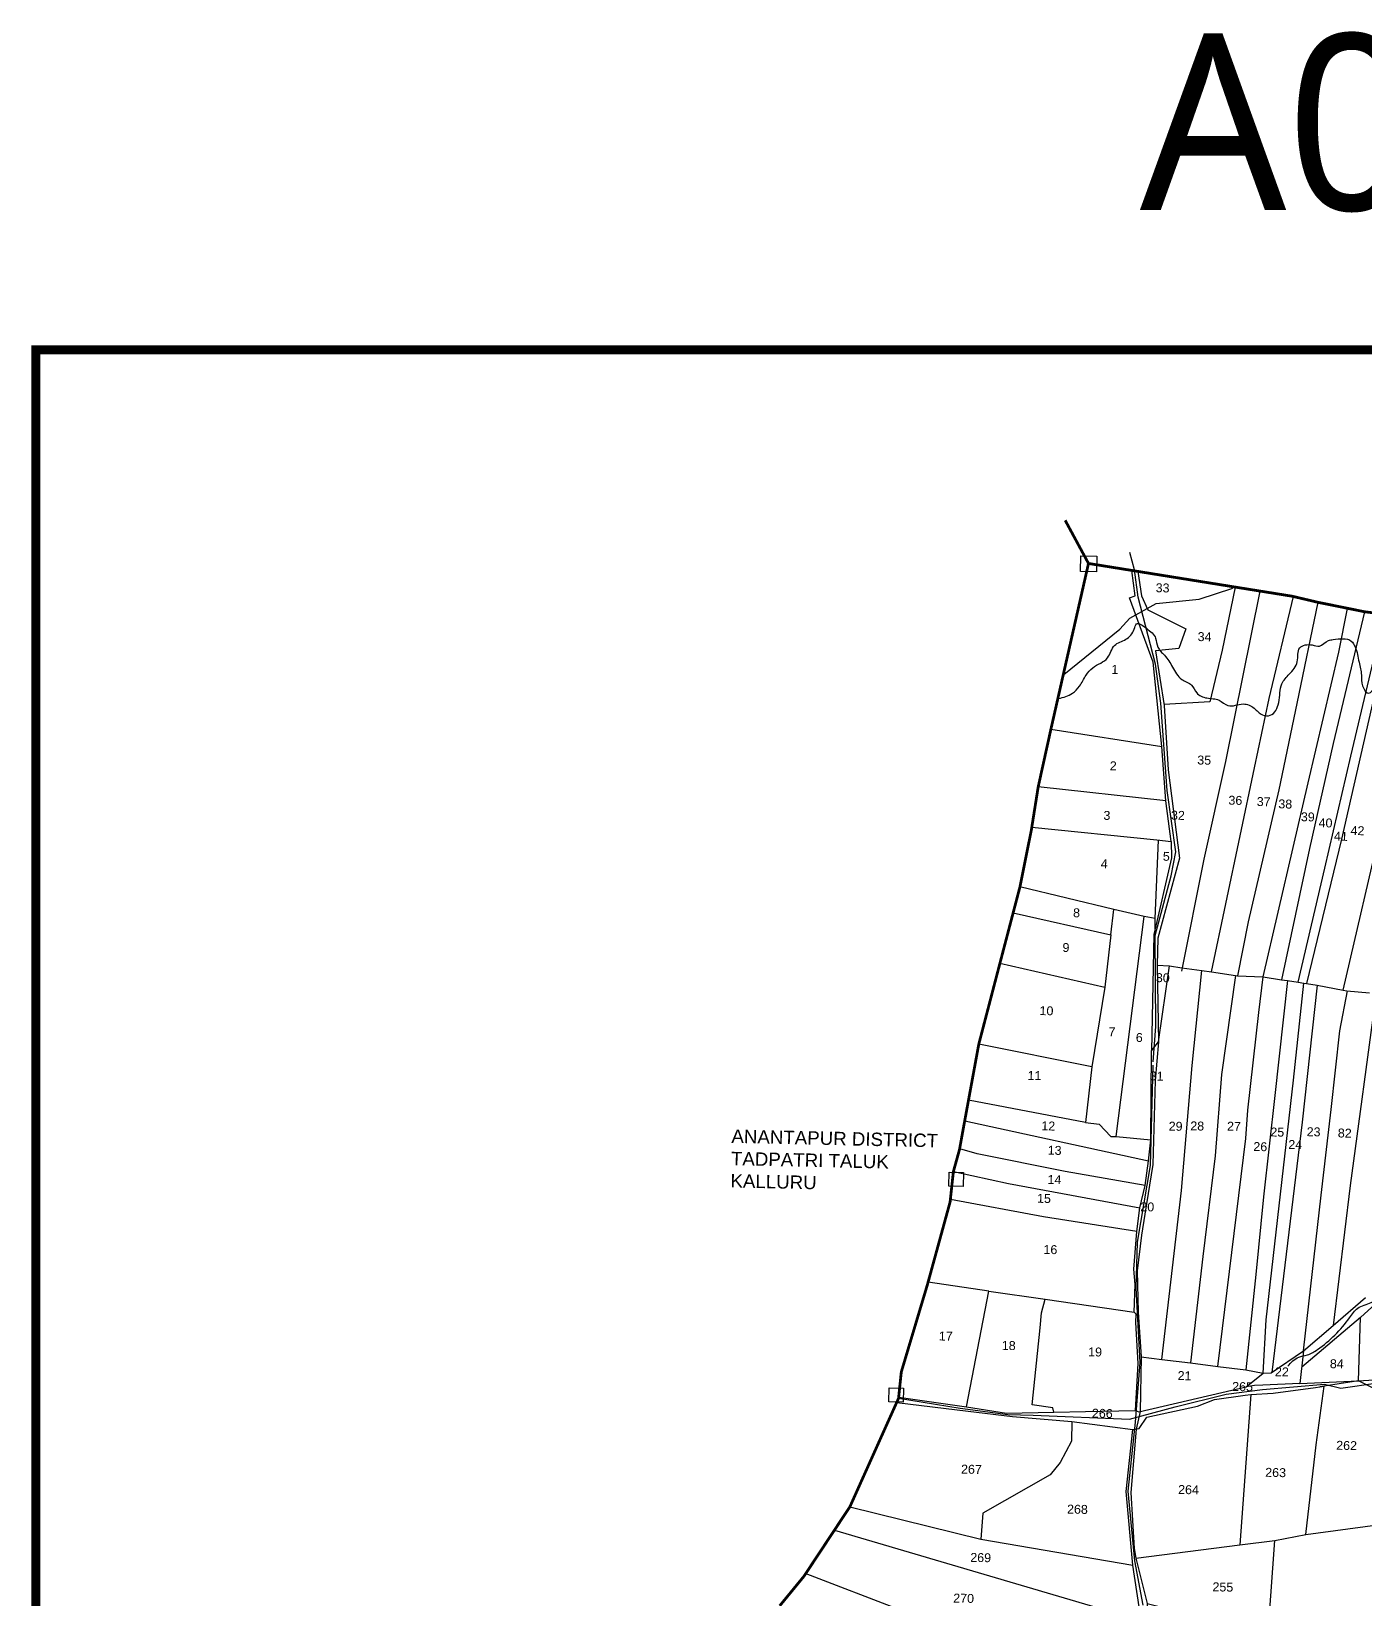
# Model space of a CAD drawing. Header units: inches. Extents: x 184455 to 195646, y 1613050 to 1620483.
# Drawn here: x 184455 to 186846, y 1617672 to 1620483 of the extents above; entities that cross this region are included whole.
import ezdxf
from ezdxf.enums import TextEntityAlignment as Align

# ---------------------------------------------------------------- set-up
doc = ezdxf.new("R2010")
doc.units = ezdxf.units.IN
doc.header["$LTSCALE"] = 15
doc.header["$MEASUREMENT"] = 0
doc.linetypes.add('ACAD_ISO02W100', pattern=[15, 12, -3])
for name, color, linetype in [('BOUNDRY STONES', 240, 'Continuous'), ('CADAS', 1, 'Continuous'), ('PAPER SIZE', 5, 'Continuous'), ('PLOTS', 7, 'Continuous'), ('PLOTS NO', 7, 'Continuous'), ('ROADS', 6, 'ACAD_ISO02W100'), ('STREAMS', 4, 'Continuous'), ('TEXT', 1, 'Continuous'), ('VILLAGE BOUNDRY', 5, 'Continuous')]:
    doc.layers.add(name, color=color, linetype=linetype)
doc.styles.get("Standard").update_dxf_attribs({"font": 'arial.ttf'})
doc.styles.add('TMS', font='trebuc.ttf')

msp = doc.modelspace()

# ---------------------------------------------------------------- linework, layer by layer
at = {"layer": 'BOUNDRY STONES'}
for points in [[(186337, 1619542.3), (186365.6, 1619541.7), (186365, 1619513.4), (186336.4, 1619514)], [(186100.9, 1618437), (186126.6, 1618436.4), (186126, 1618410.9), (186100.3, 1618411.5)], [(185992.8, 1618050), (186018.5, 1618049.5), (186017.9, 1618024), (185992.2, 1618024.5)]]:
    msp.add_lwpolyline(points, close=True, dxfattribs=at)
at = {"layer": 'PAPER SIZE', "color": 5, "const_width": 16}
msp.add_lwpolyline([(184462.7, 1619911.9), (189597.4, 1619911.9), (189597.4, 1613186.5), (184462.7, 1613186.5)], close=True, dxfattribs=at)
at = {"layer": 'PLOTS'}
for points in [[(186498.6, 1619030.1), (186489.2, 1619103.1), (186481.9, 1619200.1), (186466.2, 1619351.6), (186423.8, 1619467), (186434.3, 1619470.8), (186428.4, 1619516.2)], [(186439.2, 1619514.4), (186445.6, 1619470.8), (186456.9, 1619445.5), (186525, 1619411.2), (186512.3, 1619376.3), (186470.9, 1619371.7), (186486.4, 1619273.6), (186493.4, 1619158.4), (186513.5, 1619000.1), (186474.7, 1618856.4), (186473.7, 1618808), (186495.5, 1618806.6)], [(186613.8, 1619486.3), (186590.3, 1619373.1), (186568.4, 1619280.7), (186486.3, 1619275.7)], [(186658, 1619479.2), (186596, 1619173.3), (186557.2, 1618998.5), (186517.4, 1618797.5)], [(186571, 1618795.9), (186648.3, 1619162.2), (186674.5, 1619286.3), (186718, 1619469.4)], [(186762, 1619459), (186724.3, 1619277.4), (186692.1, 1619122.4), (186637.1, 1618886), (186617.8, 1618789.2)], [(186663.5, 1618787.1), (186744.6, 1619135.1), (186799.2, 1619369.3), (186815.2, 1619448.2)], [(186845.3, 1619442.1), (186789.4, 1619205.7), (186747.1, 1619017.1), (186696.5, 1618782)], [(186726.4, 1618777.5), (186774.3, 1618982.3), (186821.2, 1619182.8), (186869.7, 1619390), (186878.6, 1619437.9)], [(186895.9, 1619435.7), (186865.9, 1619303.5), (186804, 1619034), (186741.2, 1618775.2)], [(186807.1, 1618763.4), (186878.3, 1619069.1), (186931.9, 1619308), (186955.6, 1619423.4)], [(186283.1, 1619231.4), (186481.9, 1619200.1)], [(186489.2, 1619103.1), (186260.3, 1619127.9)], [(186248.9, 1619055.6), (186472.8, 1619032.8), (186498.6, 1619030.1), (186499.5, 1619000.4), (186467.8, 1618862.8), (186463.2, 1618654.4), (186476.1, 1618670.4), (186495.5, 1618806.6), (186518.1, 1618803.4), (186553.8, 1618798.3), (186571, 1618795.9), (186614.3, 1618789.7), (186617.8, 1618789.2), (186663.5, 1618787.1), (186696.5, 1618782), (186707.5, 1618780.4), (186726.4, 1618777.5), (186736.6, 1618775.9), (186741.2, 1618775.2), (186760.4, 1618772.3), (186807.1, 1618763.4), (186813.5, 1618762.2), (186854.7, 1618758.4)], [(186470.1, 1618873.1), (186469.9, 1618891.9), (186476, 1619032.4)], [(186469.9, 1618891.9), (186450.1, 1618895.3), (186395.7, 1618908.1), (186227.6, 1618948.6)], [(186215.4, 1618902), (186390.5, 1618862.3), (186395.7, 1618908.1)], [(186400.2, 1618500.8), (186450.1, 1618895.3)], [(186390.5, 1618862.3), (186379.9, 1618768.7), (186356.5, 1618625.8), (186345, 1618525.9), (186369.9, 1618523), (186390.4, 1618500.5), (186400.2, 1618500.8), (186462.2, 1618494.9), (186463.2, 1618654.4)], [(186191.7, 1618811.6), (186379.9, 1618768.7)], [(186473.7, 1618808), (186476.1, 1618670.4), (186470, 1618601.2), (186465.9, 1618450.2), (186451.5, 1618361.2), (186445.4, 1618323.5), (186437.9, 1618259.5), (186439.8, 1618185.5), (186445, 1618105.3), (186442.9, 1618007.1), (186435.8, 1617975.9), (186426.4, 1617862), (186432.3, 1617761.4), (186435.4, 1617744.1), (186455.8, 1617662.8), (186452.4, 1617583.1), (186453.7, 1617504.9), (186442.2, 1617326), (186434, 1617176.3), (186449.7, 1617046.1), (186431.9, 1616933.1), (186430.7, 1616907.2), (186472, 1616699.2)], [(186482.1, 1618100.7), (186517.4, 1618403.7), (186536.5, 1618628), (186553.8, 1618798.3)], [(186614.3, 1618789.7), (186589, 1618612.2), (186577.5, 1618466.2), (186555.3, 1618285.5), (186533.7, 1618094.4)], [(186582.6, 1618088.3), (186632.4, 1618497.3), (186636.4, 1618548.2), (186655.9, 1618722.9), (186663.5, 1618787.1)], [(186707.5, 1618780.4), (186684.5, 1618574.2), (186664.2, 1618392.4), (186650.3, 1618253), (186632.4, 1618082.2)], [(186664, 1618076.1), (186669, 1618171.8), (186718.1, 1618601.7), (186736.6, 1618775.9)], [(186760.4, 1618772.3), (186733.4, 1618526.5), (186700.2, 1618250.3), (186679.4, 1618077.5)], [(186736.1, 1618116), (186767.9, 1618395.4), (186785.4, 1618549.2), (186801.5, 1618690.3), (186815.1, 1618761.9)], [(186865.5, 1618753.5), (186819.9, 1618413), (186789, 1618161.5)], [(186356.5, 1618625.8), (186153.8, 1618666.5)], [(186345, 1618525.9), (186135.3, 1618565.7)], [(186128.6, 1618528.8), (186458.2, 1618457.3)], [(186452, 1618412.9), (186308.5, 1618437.8), (186151.1, 1618469.9), (186119.5, 1618478.6)], [(186171.7, 1618223.5), (186272.9, 1618208.8), (186432.5, 1618185.6), (186434.2, 1618235), (186431.7, 1618262.9), (186436.9, 1618330.1), (186442.8, 1618372.8), (186452, 1618412.9), (186458.2, 1618457.3), (186462.2, 1618494.9)], [(186108.2, 1618437.7), (186206.9, 1618416.3), (186442.8, 1618372.8)], [(186436.9, 1618330.1), (186269.6, 1618356.5), (186102.8, 1618387.9)], [(186838.5, 1618175.8), (186939.2, 1618267.9), (186994.5, 1618281.4), (187060.5, 1618309), (187065, 1618339.6)], [(186132, 1618015.9), (186171.7, 1618223.5), (186062.8, 1618239.3)], [(186010.2, 1618033.2), (186132, 1618015.9), (186203.6, 1618004.6), (186288.2, 1618006.3), (186345, 1618007.4), (186434.8, 1618009.1), (186441, 1618006.7), (186633.2, 1618051.9), (186664, 1618076.1), (186678.1, 1618076.6), (186736.1, 1618116), (186789, 1618161.5), (186847.4, 1618211.9)], [(186288.2, 1618006.3), (186286.7, 1618013.8), (186249.5, 1618019.4), (186263.6, 1618157.5), (186266.4, 1618184.5), (186272.9, 1618208.8)], [(186434.8, 1618009.1), (186439.8, 1618093.2), (186435.5, 1618166.9), (186435.9, 1618181.9), (186432.5, 1618185.6)], [(186729.5, 1618057.5), (186834.7, 1618062.2), (186838.5, 1618175.8), (186732.8, 1618086.7)], [(186445, 1618105.3), (186482.1, 1618100.7), (186533.7, 1618094.4), (186582.6, 1618088.3), (186632.4, 1618082.2), (186664, 1618076.1), (186678.1, 1618076.6)], [(186736.1, 1618116), (186729.5, 1618057.5), (186663.2, 1618054.8), (186648.2, 1618054.2), (186633.2, 1618051.9)], [(186834.7, 1618062.2), (186972, 1618071.6), (187032.1, 1618075.8), (187127.3, 1618076.7), (187231.2, 1618085.2), (187324.8, 1618083.7), (187373.6, 1618072.5), (187419.8, 1618069.3), (187524.4, 1618053.5)], [(186006.6, 1618023.5), (186134.9, 1618007.8), (186214.4, 1617998.3), (186320.8, 1617989.6), (186430.1, 1617975.1), (186441.4, 1617976.6), (186454.9, 1617997), (186545.7, 1618017.1), (186576.6, 1618028.8), (186631.7, 1618036.6), (186641.6, 1618038), (186681.7, 1618040), (186757.3, 1618050.4), (186773.4, 1618052.7)], [(186435.4, 1617744.1), (186621.7, 1617767.9), (186684.7, 1617775.9), (186740, 1617786.8), (186869, 1617804.3), (186878.7, 1617922.8), (187047.9, 1617893.6), (187058.8, 1617997.4), (186890.7, 1618034.3), (186834.7, 1618062.2), (186765.4, 1618051.6)], [(186740, 1617786.8), (186758.7, 1617947.5), (186773.4, 1618052.7)], [(186641.6, 1618038), (186621.7, 1617767.9)], [(186320.8, 1617989.6), (186320.1, 1617954.3), (186299.8, 1617916), (186281.8, 1617894), (186161.3, 1617824.7), (186157.6, 1617778.2)], [(185922.7, 1617836.6), (186157.6, 1617778.2), (186430, 1617731.7), (186417.8, 1617863.6), (186430.1, 1617975.1)], [(185894.9, 1617794.5), (186363.6, 1617656.6), (186445.7, 1617629.5), (186430, 1617731.7)], [(186455.8, 1617662.8), (186667.9, 1617610.2), (186673.9, 1617627.2), (186684.7, 1617775.9)], [(185843.6, 1617717), (186011.4, 1617652.2), (186100.3, 1617625.8), (186134.1, 1617615.8), (186173.4, 1617604.1), (186247.1, 1617570.7), (186313.4, 1617554.8), (186375.8, 1617539.8), (186388.3, 1617591.6), (186445.6, 1617584)]]:
    msp.add_lwpolyline(points, dxfattribs=at)
at = {"layer": 'ROADS'}
for points in [[(186448.7, 1617660.1), (186433.5, 1617739.7), (186421.7, 1617864.3), (186435, 1617988.3), (186442.9, 1618095.5), (186436.1, 1618229), (186438.2, 1618311.1), (186461.8, 1618448.7), (186466.5, 1618634.7), (186471.2, 1618698.3), (186470.3, 1618861.5), (186498.6, 1618968.2), (186506.9, 1619011.5), (186491.6, 1619121.4), (186480.2, 1619278.1), (186470.9, 1619348.3), (186439.5, 1619468), (186432.8, 1619517.3), (186424.7, 1619548.4)], [(186306.5, 1619329.8), (186406.6, 1619410.7), (186424.5, 1619430.6), (186471.9, 1619456.9), (186548.7, 1619464.5), (186609.6, 1619484.5)], [(186009.9, 1618031.1), (186120.6, 1618013.2), (186205.9, 1618002), (186251, 1618001), (186423.8, 1617993.5), (186506.2, 1618015.6), (186597.3, 1618038.4), (186662.5, 1618046.9), (186773.8, 1618056.3), (186802.9, 1618049.3), (186869.1, 1618058.7)]]:
    msp.add_lwpolyline(points, dxfattribs=at)
at = {"layer": 'STREAMS'}
for points in [[(186296.7, 1619286.3), (186321.9, 1619295.8), (186334.4, 1619308.6), (186346.2, 1619328.1), (186358.2, 1619341.7), (186384.8, 1619359.5), (186397.2, 1619381.8), (186417.5, 1619392.7), (186432.4, 1619411), (186436.6, 1619420.2), (186454.3, 1619412.5), (186470.9, 1619394.6), (186474.8, 1619378.8), (186486.7, 1619364), (186501.2, 1619342.8), (186517.9, 1619320.8), (186535.4, 1619310.3), (186544.5, 1619296.5), (186562.8, 1619287.4), (186584.6, 1619283.4), (186600.6, 1619273.8), (186628, 1619276.6), (186647.5, 1619269.1), (186662.4, 1619257), (186676.5, 1619256.4), (186691.8, 1619279), (186697.3, 1619312.9), (186710.5, 1619330.1), (186724.8, 1619352.5), (186729.4, 1619377.3), (186751.8, 1619382.5), (186764.5, 1619380.6), (186780.9, 1619390.3), (186789.4, 1619392.1), (186821.7, 1619389.4), (186828.6, 1619379.2), (186835.7, 1619351.7), (186839.9, 1619328.4), (186841.9, 1619309.1), (186853.4, 1619295.8), (186865.4, 1619306.6), (186898, 1619303.2), (186921.5, 1619298.6), (186938.6, 1619291.2), (186964.9, 1619293), (186987.6, 1619284.7), (187037.3, 1619298.5), (187067.6, 1619299.8), (187079.5, 1619304.9), (187088.5, 1619315.2), (187117, 1619324), (187131.5, 1619336.5), (187157.3, 1619347.7), (187184.1, 1619341.1), (187203.8, 1619331.5), (187235.7, 1619326.8), (187281.1, 1619333.2), (187291.4, 1619329.6), (187305.2, 1619328.6), (187320.2, 1619334), (187337.8, 1619321.2), (187356.7, 1619312.7), (187405.1, 1619306.3), (187425.9, 1619304.8), (187444.7, 1619301.3), (187459.6, 1619300.7), (187476.6, 1619308.1)], [(186707.9, 1618088.8), (186727.5, 1618104.9), (186743, 1618108.8), (186761.4, 1618118.7), (186818.7, 1618175.6), (186833.4, 1618192.7), (186857.6, 1618202.8), (186901.1, 1618246.8), (186936.6, 1618276.5), (186971, 1618286), (187018.5, 1618299.3), (187036.2, 1618310.5), (187060.7, 1618318.9), (187081.1, 1618315.4), (187094, 1618294.2), (187112.3, 1618272.3), (187138.4, 1618245.7), (187169.2, 1618238.5), (187198.2, 1618252.6), (187245.3, 1618275.1), (187288, 1618290.6), (187314.3, 1618305.8), (187371.1, 1618290.5), (187391.7, 1618268.9), (187419.5, 1618267.5), (187464.7, 1618274.2), (187503.9, 1618286), (187543.7, 1618292.8), (187551.8, 1618307.4), (187577, 1618323.1), (187603.4, 1618339.6), (187631.9, 1618357.5), (187654.9, 1618367.9), (187672.5, 1618377), (187694, 1618357.2), (187710.1, 1618347.6), (187734.6, 1618341.7), (187754.9, 1618333.8), (187766.6, 1618331.3), (187777.5, 1618324.6), (187787.1, 1618293.9), (187794.1, 1618277), (187802.9, 1618266.3), (187808.2, 1618246.4), (187814.1, 1618221.5), (187843.3, 1618199.2), (187861.7, 1618175.7), (187862.9, 1618137.2), (187878.6, 1618083.7), (187903.3, 1618061.9), (187919.4, 1618045.4), (187941.5, 1618031.8), (187964, 1618020.3), (187980.3, 1618011), (188005.3, 1618005.3), (188019.7, 1618018.8), (188023.4, 1618045.8), (188026.4, 1618073.3), (188029.3, 1618110), (188031.3, 1618138.9), (188030.1, 1618164), (188041.4, 1618221.1), (188042.2, 1618244.1), (188042.8, 1618269.2), (188064, 1618372.6), (188063.8, 1618409.4), (188067, 1618430.3), (188079.9, 1618440.6), (188095, 1618437.9), (188102.2, 1618417.8), (188104.5, 1618401.2), (188110.1, 1618385.6), (188118.1, 1618341.2), (188114, 1618298), (188118.2, 1618282.7), (188124, 1618267.8), (188145, 1618252.6), (188167.5, 1618238.7), (188186.9, 1618232.7), (188217.9, 1618213.3), (188245.8, 1618195.5), (188267.4, 1618191.9), (188288, 1618173.6), (188313.8, 1618174.7), (188333.6, 1618164.3), (188358, 1618148.3), (188379.5, 1618138.2), (188397.8, 1618125.4), (188422.1, 1618118.7), (188452.6, 1618110.7), (188475.9, 1618089.9), (188502.3, 1618083.1), (188526.1, 1618068.8), (188556.1, 1618055.4), (188589.3, 1618047.5), (188610.4, 1618008.6), (188615.7, 1617981.6), (188625.6, 1617952), (188640.6, 1617918.1), (188656.2, 1617898.7), (188663.5, 1617877.4), (188681.2, 1617856), (188703.8, 1617833.3), (188729.6, 1617818.4), (188778.8, 1617804), (188814.9, 1617811.6), (188844, 1617817.9), (188869.5, 1617813), (188906.9, 1617804.1), (188921.1, 1617800.2), (188937.9, 1617788.1), (188968, 1617781.9), (188982.2, 1617777.9)]]:
    msp.add_spline(points, degree=3, dxfattribs=at)
at = {"layer": 'VILLAGE BOUNDRY'}
msp.add_lwpolyline([(185796.8, 1617658.8, 5, 5, 0), (185840.1, 1617711.6, 5, 5, 0), (185894.9, 1617794.5, 5, 5, 0), (185922.7, 1617836.6, 5, 5, 0), (186009.9, 1618031.1, 5, 5, 0), (186014.8, 1618078.3, 5, 5, 0), (186061.5, 1618234.5, 5, 5, 0), (186102.3, 1618383.1, 5, 5, 0), (186108.2, 1618437.7, 5, 5, 0), (186119.1, 1618477, 5, 5, 0), (186126.8, 1618519.4, 5, 5, 0), (186135.3, 1618565.7, 5, 5, 0), (186153.8, 1618666.5, 5, 5, 0), (186191.7, 1618811.6, 5, 5, 0), (186215.4, 1618902, 5, 5, 0), (186227.6, 1618948.6, 5, 5, 0), (186248.1, 1619050.8, 5, 5, 0), (186260.3, 1619127.9, 5, 5, 0), (186283.1, 1619231.4, 5, 5, 0), (186350.5, 1619528.7, 5, 5, 0), (186308.7, 1619606.1, 5, 5, 0), (186350.5, 1619528.7, 5, 5, 0), (186613.8, 1619486.3, 5, 5, 0), (186658, 1619479.2, 5, 5, 0), (186715.9, 1619469.9, 5, 5, 0), (186762, 1619459, 5, 5, 0), (186812, 1619448.9, 5, 5, 0), (186845.3, 1619442.1, 5, 5, 0), (186878.6, 1619437.9, 5, 5, 0)], format="xyseb", dxfattribs=at)

# ---------------------------------------------------------------- texts
at = {"layer": 'CADAS', "color": 2, "style": 'TMS'}
msp.add_text('A0-P', height=315.69, dxfattribs=at).set_placement((186442.7, 1620162.7))
at = {"layer": 'PLOTS NO'}
for s, p in [('33', (186483.4, 1619484.9)), ('34', (186558.7, 1619397.3)), ('1', (186397.7, 1619338.6)), ('2', (186394.9, 1619165.6)), ('35', (186558, 1619175.9)), ('36', (186613.9, 1619103.8)), ('37', (186664.7, 1619101.4)), ('38', (186703.4, 1619097.2)), ('3', (186383.5, 1619076.7)), ('32', (186510.9, 1619076.9)), ('39', (186743.8, 1619074.1)), ('40', (186775.6, 1619063.3)), ('41', (186803.2, 1619039.3)), ('42', (186832.9, 1619049.4)), ('5', (186490.1, 1619003.3)), ('4', (186378.8, 1618989.9)), ('8', (186329.1, 1618902)), ('9', (186310.1, 1618839.7)), ('30', (186483.8, 1618785.5)), ('10', (186275.2, 1618726.3)), ('7', (186392.6, 1618688.4)), ('6', (186441.6, 1618678.3)), ('11', (186253.7, 1618610.1)), ('31', (186472.7, 1618609.2)), ('12', (186278.4, 1618519.6)), ('29', (186506.8, 1618519.1)), ('28', (186545.5, 1618519.6)), ('27', (186611.4, 1618519)), ('25', (186689.1, 1618508.6)), ('23', (186754.2, 1618509.1)), ('82', (186810.1, 1618506.8)), ('13', (186289.8, 1618475.9)), ('26', (186658.6, 1618482.5)), ('24', (186721.3, 1618486.2)), ('14', (186289.5, 1618423.4)), ('15', (186270.7, 1618389.6)), ('20', (186455.9, 1618374.5)), ('16', (186282.2, 1618297.9)), ('17', (186094.6, 1618142.6)), ('18', (186207.5, 1618125.8)), ('19', (186362.3, 1618114.2)), ('21', (186522.8, 1618071.6)), ('22', (186697.3, 1618078.5)), ('84', (186795.8, 1618092.9)), ('265', (186626.8, 1618052)), ('266', (186375.3, 1618004)), ('262', (186813.4, 1617946.4)), ('267', (186140.6, 1617903.7)), ('263', (186686.1, 1617897.9)), ('264', (186529.9, 1617867.1)), ('268', (186330.7, 1617832)), ('269', (186157.2, 1617745.3)), ('270', (186126.6, 1617672.3)), ('255', (186591.5, 1617692.5))]:
    msp.add_text(s, height=16, rotation=358.7483, dxfattribs=at).set_placement(p, align=Align.MIDDLE_CENTER)
at = {"layer": 'TEXT', "insert": (185710.5, 1618513.3), "char_height": 23.994, "width": 379.966, "attachment_point": 1, "rotation": 358.7483}
msp.add_mtext('ANANTAPUR DISTRICT  TADPATRI TALUK  KALLURU', dxfattribs=at)

doc.saveas('drawing.dxf')
